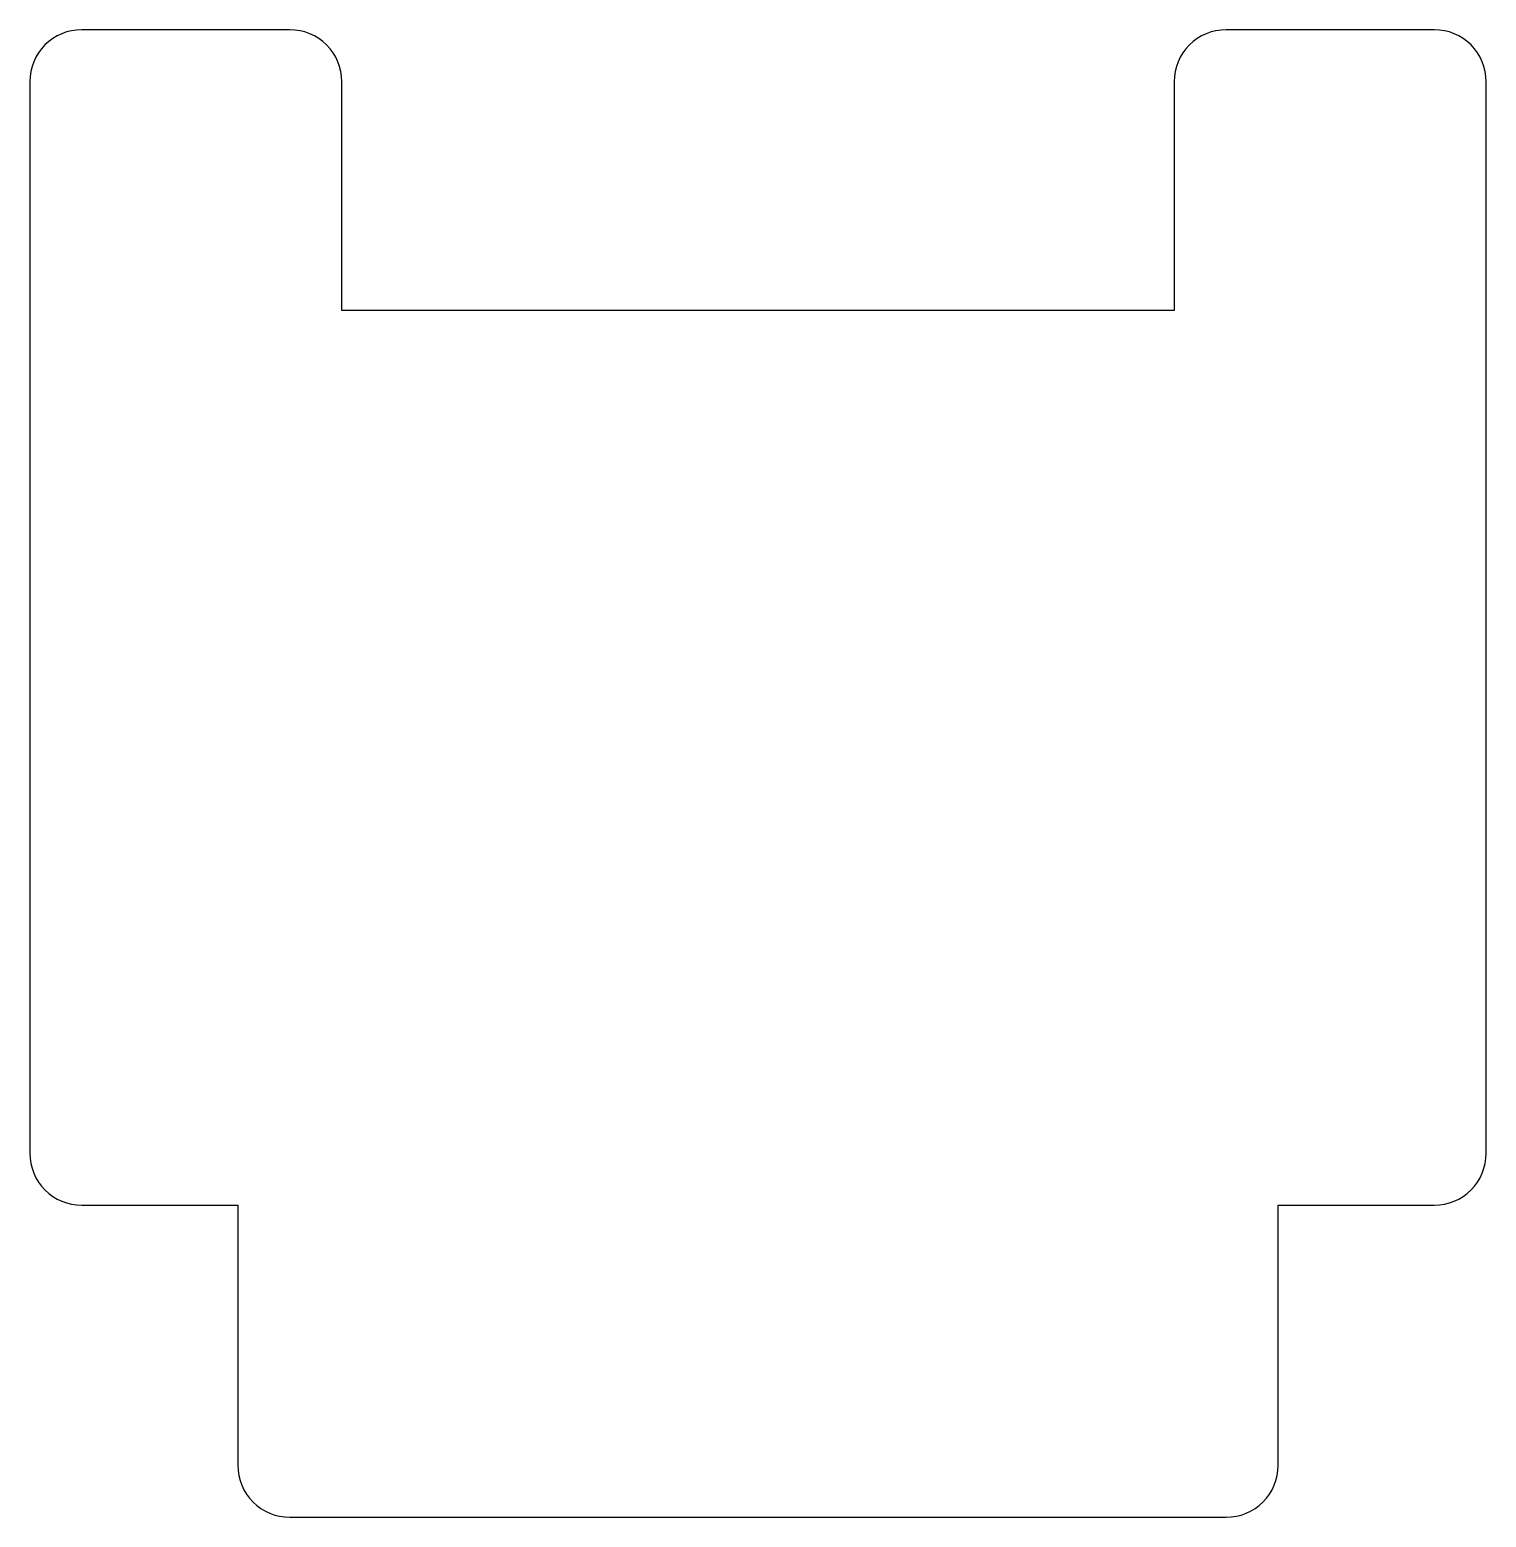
# Model space of a CAD drawing. Header units: millimetres. Extents: x -7 to 7, y -13 to 1.3.
import ezdxf

# ---------------------------------------------------------------- set-up
doc = ezdxf.new("R2010")
doc.units = ezdxf.units.MM
doc.layers.get('0').update_dxf_attribs({"linetype": 'CONTINUOUS'})

msp = doc.modelspace()

# ---------------------------------------------------------------- linework, layer by layer
msp.add_lwpolyline([(7, 0.8, 0.414214), (6.5, 1.3), (4.5, 1.3, 0.414214), (4, 0.8), (4, -1.4), (-4, -1.4), (-4, 0.8, 0.414214), (-4.5, 1.3), (-6.5, 1.3, 0.414214), (-7, 0.8), (-7, -9.5, 0.414214), (-6.5, -10), (-5, -10), (-5, -12.5, 0.414214), (-4.5, -13), (4.5, -13, 0.414214), (5, -12.5), (5, -10), (6.5, -10, 0.414214), (7, -9.5)], format="xyb", close=True)

doc.saveas('drawing.dxf')
